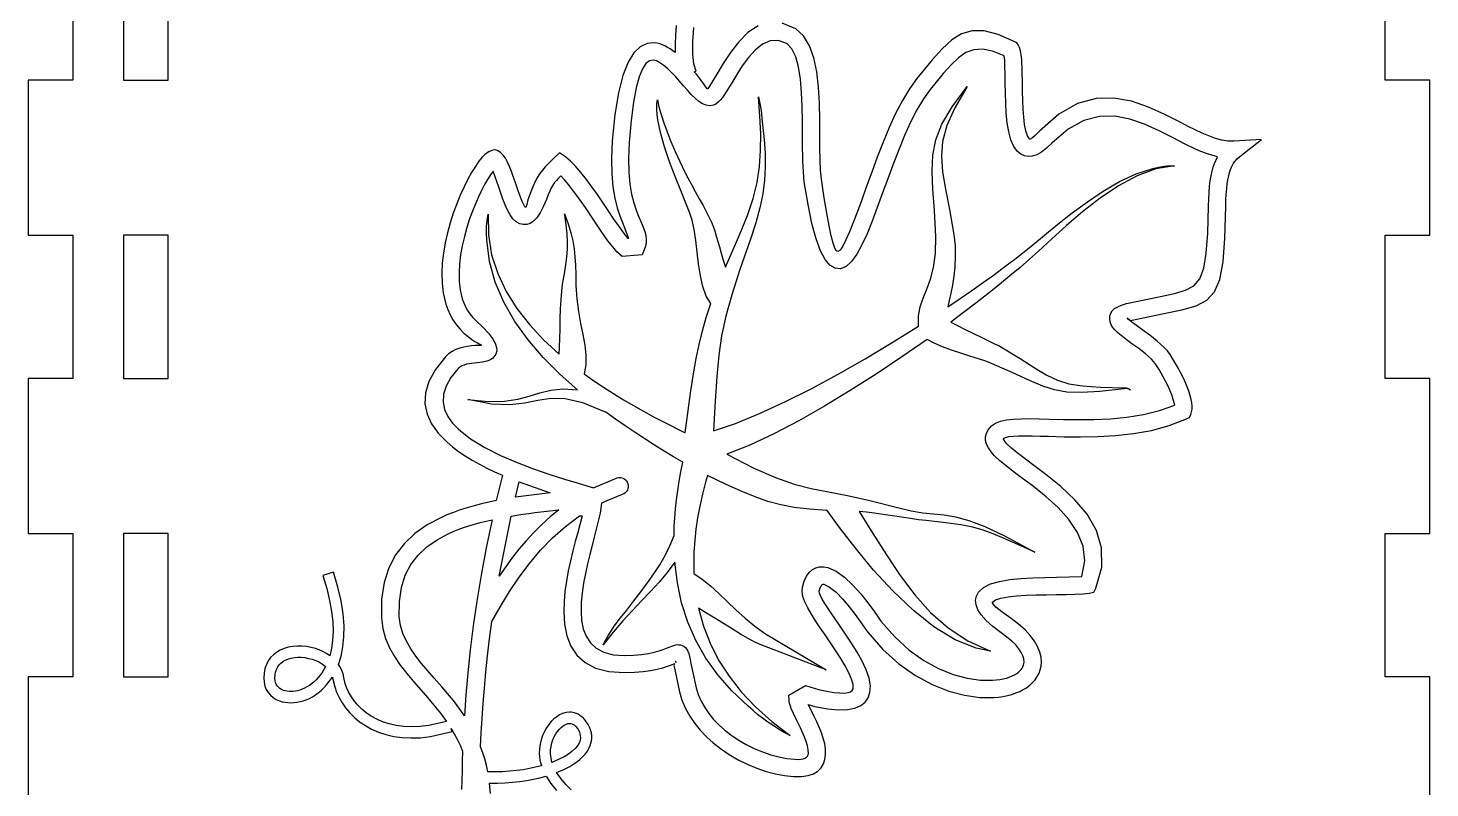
# Model space of a CAD drawing. Extents: x -338 to 50, y -399 to 300.
# Drawn here: x -141.8 to -47.8, y 31.3 to 82.3 of the extents above; entities that cross this region are included whole.
import ezdxf

# ---------------------------------------------------------------- set-up
doc = ezdxf.new("R2010")
doc.units = 0
doc.layers.add('LAYER_1', color=7, linetype='CONTINUOUS')

msp = doc.modelspace()

# ---------------------------------------------------------------- linework, layer by layer
at = {"layer": 'LAYER_1', "color": 250}
for points in [[(-141.7983, 138.7602), (-141.7983, 128.3602), (-138.7983, 128.3602), (-138.7983, 118.7602), (-141.7983, 118.7602), (-141.7983, 108.3603), (-138.7983, 108.3603), (-138.7983, 98.7603), (-141.7983, 98.7603), (-141.7983, 88.3603), (-138.7983, 88.3603), (-138.7983, 78.7603), (-141.7983, 78.7603), (-141.7983, 68.3603), (-138.7983, 68.3603), (-138.7983, 58.7603), (-141.7983, 58.7603), (-141.7983, 48.3603), (-138.7983, 48.3603), (-138.7983, 38.7603), (-141.7983, 38.7603), (-141.7983, 28.3603)], [(-47.7984, 28.3603), (-47.7984, 38.7603), (-50.7984, 38.7603), (-50.7984, 48.3603), (-47.7984, 48.3603), (-47.7984, 58.7603), (-50.7984, 58.7603), (-50.7984, 68.3603), (-47.7984, 68.3603), (-47.7984, 78.7603), (-50.7984, 78.7603), (-50.7984, 88.3603), (-47.7984, 88.3603), (-47.7984, 98.7603), (-50.7984, 98.7603), (-50.7984, 108.3603), (-47.7984, 108.3603), (-47.7984, 118.7602), (-50.7984, 118.7602), (-50.7984, 128.3602), (-47.7984, 128.3602), (-47.7984, 138.7602)], [(-98.3353, 82.4122), (-98.3818, 81.7642), (-98.4062, 81.16), (-98.4061, 80.6025), (-98.574, 80.7323), (-98.7442, 80.8513), (-98.9165, 80.9579), (-99.0908, 81.0508), (-99.2669, 81.1285), (-99.445, 81.1896), (-99.6247, 81.2327), (-99.806, 81.2563), (-100.2877, 81.2154), (-100.7461, 81.003), (-101.1747, 80.5927), (-101.5666, 79.9586), (-101.9152, 79.0746), (-102.2139, 77.9144), (-102.4559, 76.4521), (-102.6346, 74.6615), (-102.6863, 73.4895), (-102.6654, 72.4734), (-102.5855, 71.5982), (-102.4601, 70.8489), (-102.3029, 70.2105), (-102.1274, 69.6682), (-101.9473, 69.2069), (-101.7761, 68.8117), (-101.5287, 68.1383), (-101.557, 68.136), (-101.8277, 68.4711), (-102.1503, 68.9164), (-102.5137, 69.4442), (-102.9066, 70.0267), (-103.2617, 70.5535), (-103.6255, 71.0855), (-103.994, 71.6088), (-104.3631, 72.1096), (-104.7287, 72.5739), (-105.0869, 72.988), (-105.4335, 73.3379), (-105.7645, 73.6098), (-106.1532, 73.8856), (-106.5996, 73.4588), (-106.8794, 73.1896), (-107.1145, 72.9536), (-107.3144, 72.7317), (-107.4889, 72.5051), (-107.6478, 72.2546), (-107.8007, 71.9613), (-107.9574, 71.6063), (-108.1275, 71.1704), (-108.2776, 70.7315), (-108.3608, 70.4339), (-108.4018, 70.2667), (-108.4252, 70.2191), (-108.49, 70.2769), (-108.5654, 70.3998), (-108.6498, 70.5777), (-108.7414, 70.8008), (-108.939, 71.3425), (-109.1445, 71.9453), (-109.265, 72.2999), (-109.3868, 72.6423), (-109.5128, 72.965), (-109.6457, 73.2607), (-109.7885, 73.5218), (-109.9442, 73.7411), (-110.1155, 73.9111), (-110.3053, 74.0243), (-110.4589, 74.0874), (-110.62, 74.0607), (-110.7088, 74.0403), (-110.7985, 74.0084), (-110.8889, 73.9653), (-110.9799, 73.9112), (-111.1625, 73.7711), (-111.3448, 73.5903), (-111.5659, 73.32), (-111.8038, 72.9792), (-112.0531, 72.5749), (-112.3084, 72.1138), (-112.5645, 71.6029), (-112.8159, 71.049), (-113.0573, 70.4589), (-113.2833, 69.8395), (-113.4902, 69.1934), (-113.6725, 68.5283), (-113.8252, 67.8508), (-113.9428, 67.1675), (-114.0203, 66.4848), (-114.0524, 65.8094), (-114.0339, 65.1478), (-113.9596, 64.5066), (-113.8824, 64.1178), (-113.7803, 63.7408), (-113.6521, 63.3769), (-113.4966, 63.0276), (-113.3126, 62.6945), (-113.099, 62.3788), (-112.8544, 62.0822), (-112.5778, 61.806), (-112.2948, 61.5655), (-112.0478, 61.3822), (-111.8385, 61.2471), (-111.6686, 61.1512), (-111.5396, 61.0855), (-111.4533, 61.041), (-111.4113, 61.0087), (-111.4153, 60.9798), (-111.5409, 60.9701), (-111.822, 60.968), (-112.0682, 60.94), (-112.325, 60.9044), (-112.5876, 60.8555), (-112.8511, 60.7875), (-113.1107, 60.6945), (-113.3615, 60.5708), (-113.5988, 60.4105), (-113.8175, 60.2079), (-114.4859, 59.3691), (-114.9244, 58.5668), (-115.1509, 57.8007), (-115.1832, 57.0706), (-115.0391, 56.376), (-114.7365, 55.7167), (-114.2932, 55.0924), (-113.727, 54.5027), (-113.348, 54.1774), (-112.9353, 53.8658), (-112.4931, 53.5677), (-112.0257, 53.2829), (-111.5373, 53.0114), (-111.0322, 52.7529), (-110.5146, 52.5074), (-109.9887, 52.2747), (-110.3992, 50.5715), (-110.9028, 50.4669), (-111.3976, 50.353), (-111.8827, 50.2289), (-112.3572, 50.0937), (-112.8201, 49.9468), (-113.2703, 49.7873), (-113.707, 49.6143), (-114.1292, 49.4272), (-115.0398, 48.9404), (-115.8549, 48.3701), (-116.5628, 47.7076), (-117.1524, 46.9442), (-117.6122, 46.0711), (-117.9308, 45.0797), (-118.0969, 43.9613), (-118.0991, 42.707), (-118.0042, 41.9942), (-117.8201, 41.331), (-117.5577, 40.7083), (-117.228, 40.117), (-116.8417, 39.5478), (-116.4099, 38.9915), (-115.9433, 38.439), (-115.4529, 37.881), (-115.017, 37.3855), (-114.5791, 36.8714), (-114.1479, 36.3324), (-113.7323, 35.762), (-114.9168, 35.4998), (-115.5186, 35.4307), (-116.0866, 35.4105), (-116.6208, 35.4358), (-117.1213, 35.5033), (-117.5881, 35.6094), (-118.0215, 35.7507), (-118.4215, 35.924), (-118.7881, 36.1256), (-119.1163, 36.3482), (-119.4127, 36.5916), (-119.6772, 36.8524), (-119.9099, 37.1273), (-120.1109, 37.413), (-120.2802, 37.7061), (-120.4178, 38.0034), (-120.5238, 38.3014), (-120.619, 38.7228), (-120.6703, 38.959), (-120.7486, 39.1832), (-120.852, 39.3947), (-120.9785, 39.5934), (-120.8062, 40.1497), (-120.6831, 40.7656), (-120.6155, 41.4423), (-120.6095, 42.1811), (-120.6711, 42.983), (-120.8065, 43.8494), (-121.0217, 44.7814), (-121.323, 45.7801), (-122.032, 45.5427), (-121.7696, 44.6838), (-121.5744, 43.8808), (-121.4422, 43.1328), (-121.3685, 42.4385), (-121.3488, 41.7969), (-121.3788, 41.2069), (-121.454, 40.6675), (-121.5701, 40.1775), (-121.791, 40.3223), (-122.0258, 40.4498), (-122.2722, 40.5592), (-122.5278, 40.6503), (-122.8254, 40.7304), (-123.1292, 40.7858), (-123.4353, 40.8156), (-123.74, 40.819), (-124.0483, 40.7941), (-124.3472, 40.7397), (-124.6328, 40.655), (-124.901, 40.5391), (-125.1334, 40.4024), (-125.3444, 40.2391), (-125.5309, 40.0486), (-125.6902, 39.8303), (-125.8192, 39.5835), (-125.9149, 39.3078), (-125.9746, 39.0025), (-125.9951, 38.6671), (-125.9754, 38.3927), (-125.918, 38.1414), (-125.8257, 37.9136), (-125.7011, 37.7101), (-125.547, 37.5313), (-125.366, 37.3779), (-125.1608, 37.2505), (-124.9342, 37.1497), (-124.7581, 37.0941), (-124.5733, 37.054), (-124.3808, 37.0297), (-124.1821, 37.0214), (-123.9782, 37.0294), (-123.7703, 37.054), (-123.5598, 37.0954), (-123.3477, 37.1539), (-123.1423, 37.227), (-122.9372, 37.3166), (-122.7335, 37.4232), (-122.5323, 37.5468), (-122.3348, 37.6877), (-122.1421, 37.8463), (-121.9554, 38.0226), (-121.7758, 38.2169), (-121.3889, 38.7461), (-121.3602, 38.6114), (-121.2386, 38.0846), (-121.1117, 37.7271), (-120.9476, 37.371), (-120.7461, 37.0202), (-120.5073, 36.6789), (-120.231, 36.3508), (-119.9174, 36.0402), (-119.5663, 35.7509), (-119.1777, 35.487), (-118.758, 35.2555), (-118.3021, 35.0564), (-117.8098, 34.8934), (-117.2814, 34.7706), (-116.7166, 34.6919), (-116.1157, 34.661), (-115.4786, 34.6819), (-114.8054, 34.7586), (-113.367, 35.091), (-113.431, 35.3019), (-113.219, 34.945), (-113.0185, 34.5733), (-112.8308, 34.1857), (-112.6578, 33.7809), (-112.6807, 33.1134), (-112.6992, 32.4608), (-112.7139, 31.8228), (-112.7255, 31.199)], [(-105.3884, 31.1765), (-105.7322, 31.5322), (-106.0619, 31.9256), (-106.3539, 32.3483), (-105.8643, 32.5582), (-105.4791, 32.7583), (-105.1333, 32.9737), (-104.8296, 33.2028), (-104.5702, 33.4442), (-104.4482, 33.5807), (-104.34, 33.7207), (-104.2459, 33.8638), (-104.1665, 34.0099), (-104.1019, 34.1588), (-104.0525, 34.3104), (-104.0186, 34.4644), (-104.0007, 34.6206), (-104.001, 34.8146), (-104.0267, 35.0089), (-104.0784, 35.203), (-104.1566, 35.3965), (-104.2472, 35.5704), (-104.3445, 35.7263), (-104.448, 35.8644), (-104.5573, 35.9853), (-104.6716, 36.0894), (-104.7905, 36.1771), (-104.9136, 36.249), (-105.0401, 36.3054), (-105.1532, 36.3425), (-105.2673, 36.368), (-105.3819, 36.3824), (-105.4968, 36.386), (-105.7263, 36.3616), (-105.9535, 36.2973), (-106.1564, 36.2057), (-106.3527, 36.0846), (-106.5404, 35.9361), (-106.7172, 35.7625), (-106.8855, 35.5601), (-107.0394, 35.334), (-107.1764, 35.0869), (-107.294, 34.8213), (-107.3898, 34.5397), (-107.4612, 34.2446), (-107.5059, 33.9386), (-107.5214, 33.6243), (-107.5118, 33.4149), (-107.4841, 33.2069), (-107.4394, 33.0006), (-107.3793, 32.7965), (-107.7704, 32.6961), (-108.1806, 32.6085), (-108.6087, 32.5343), (-109.0533, 32.4742), (-109.5132, 32.4291), (-109.9871, 32.3997), (-110.4737, 32.3867), (-110.9718, 32.3908), (-111.0681, 32.8331), (-111.1807, 33.2587), (-111.3083, 33.6683), (-111.45, 34.0627), (-111.407, 35.0041), (-111.3525, 35.9753), (-111.285, 36.977), (-111.203, 38.0104), (-111.1049, 39.0761), (-110.9891, 40.1752), (-110.8541, 41.3085), (-110.6984, 42.477), (-110.1226, 43.4813), (-109.5151, 44.4694), (-108.869, 45.4321), (-108.1776, 46.3604), (-107.4338, 47.2453), (-106.6307, 48.0777), (-105.7615, 48.8486), (-104.8193, 49.5488), (-104.6546, 49.5457), (-104.9449, 48.4312), (-105.1047, 47.836), (-105.2683, 47.2047), (-105.4276, 46.5458), (-105.5745, 45.8677), (-105.7009, 45.1788), (-105.7986, 44.4875), (-105.8596, 43.8023), (-105.8757, 43.1316), (-105.8191, 42.2945), (-105.6634, 41.5171), (-105.3932, 40.8161), (-104.9935, 40.2081), (-104.4491, 39.7098), (-103.7448, 39.3379), (-102.8654, 39.1091), (-101.7957, 39.04), (-101.1373, 39.0647), (-100.5582, 39.1154), (-100.0528, 39.1864), (-99.6159, 39.2722), (-99.2419, 39.367), (-98.9255, 39.4651), (-98.6613, 39.5609), (-98.4439, 39.6487), (-98.4673, 39.6123), (-98.484, 39.567), (-98.4907, 39.5112), (-98.4842, 39.4434), (-98.1224, 37.7514), (-97.9503, 37.1877), (-97.7191, 36.647), (-97.4338, 36.1303), (-97.0995, 35.6388), (-96.721, 35.1738), (-96.3033, 34.7365), (-95.8515, 34.3279), (-95.3704, 33.9494), (-94.794, 33.5571), (-94.1921, 33.2063), (-93.5725, 32.8989), (-92.9426, 32.6367), (-92.3103, 32.4216), (-91.683, 32.2556), (-91.0685, 32.1405), (-90.4745, 32.0782), (-89.9417, 32.0766), (-89.4956, 32.1383), (-89.1305, 32.2584), (-88.8407, 32.4317), (-88.6205, 32.6531), (-88.4642, 32.9175), (-88.3662, 33.2197), (-88.3206, 33.5547), (-88.3274, 33.9027), (-88.3831, 34.2659), (-88.4789, 34.6386), (-88.606, 35.0148), (-88.7555, 35.3887), (-88.9187, 35.7545), (-89.0868, 36.1064), (-89.251, 36.4385), (-89.4799, 36.9039), (-89.0505, 36.7781), (-88.1942, 36.6226), (-87.4651, 36.5557), (-86.8558, 36.5716), (-86.3589, 36.665), (-85.9671, 36.8301), (-85.6731, 37.0614), (-85.4695, 37.3533), (-85.349, 37.7003), (-85.3195, 38.1645), (-85.4093, 38.6767), (-85.5996, 39.2275), (-85.8714, 39.8073), (-86.206, 40.4065), (-86.5845, 41.0158), (-86.988, 41.6255), (-87.3976, 42.2262), (-87.9295, 43.0067), (-88.373, 43.6855), (-88.5427, 43.9677), (-88.6677, 44.2017), (-88.7403, 44.3798), (-88.7531, 44.4944), (-88.6817, 44.73), (-88.6057, 44.8805), (-88.5664, 44.9268), (-88.5264, 44.9556), (-88.4859, 44.9679), (-88.4452, 44.9651), (-88.0511, 44.7783), (-87.6197, 44.4317), (-87.1749, 43.9763), (-86.7405, 43.4634), (-86.3404, 42.9439), (-85.9985, 42.4691), (-85.7387, 42.0901), (-85.585, 41.8581), (-85.5215, 41.7655), (-84.4846, 40.5951), (-83.4, 39.625), (-82.2885, 38.8437), (-81.1708, 38.24), (-80.0676, 37.8025), (-78.9995, 37.52), (-77.9874, 37.3811), (-77.0518, 37.3746), (-76.726, 37.4037), (-76.413, 37.4491), (-76.1138, 37.5102), (-75.8294, 37.5863), (-75.5607, 37.6771), (-75.3088, 37.7819), (-75.0746, 37.9002), (-74.8591, 38.0314), (-74.6366, 38.1961), (-74.4394, 38.3757), (-74.2687, 38.5695), (-74.1256, 38.777), (-74.0112, 38.9976), (-73.9267, 39.2305), (-73.8731, 39.4752), (-73.8517, 39.7311), (-73.8746, 40.071), (-73.9578, 40.4223), (-74.1042, 40.7828), (-74.3166, 41.1509), (-74.5976, 41.5245), (-74.9501, 41.9017), (-75.3767, 42.2807), (-75.8804, 42.6595), (-76.5013, 43.1096), (-76.898, 43.4367), (-77.0203, 43.5582), (-77.096, 43.6539), (-77.1284, 43.7256), (-77.1206, 43.7748), (-76.9183, 43.925), (-76.5654, 44.0401), (-76.0896, 44.1251), (-75.5183, 44.1849), (-74.879, 44.2245), (-74.1993, 44.2488), (-73.5067, 44.2627), (-72.8287, 44.2712), (-72.1743, 44.2798), (-71.5787, 44.2952), (-71.0607, 44.3246), (-70.6391, 44.3752), (-70.3322, 44.4284), (-70.2083, 44.713), (-69.8031, 46.1157), (-69.8132, 47.4025), (-70.166, 48.58), (-70.7889, 49.6549), (-71.6092, 50.6341), (-72.5542, 51.5241), (-73.5513, 52.3319), (-74.5279, 53.064), (-75.0213, 53.4305), (-75.4686, 53.7735), (-75.854, 54.0914), (-76.1614, 54.383), (-76.2777, 54.5116), (-76.3579, 54.6149), (-76.3974, 54.6904), (-76.3913, 54.7353), (-76.2561, 54.8099), (-76.0382, 54.8625), (-75.7442, 54.8961), (-75.3807, 54.9137), (-74.9546, 54.9182), (-74.4724, 54.9127), (-73.9409, 54.9), (-73.3667, 54.8833), (-72.336, 54.8554), (-71.2336, 54.8422), (-70.0777, 54.861), (-68.8865, 54.9294), (-67.678, 55.0646), (-66.4707, 55.2842), (-65.2826, 55.6054), (-64.132, 56.0456), (-63.9293, 56.1367), (-63.8395, 56.3421), (-63.7829, 56.5146), (-63.7536, 56.7046), (-63.7494, 56.9097), (-63.7682, 57.1277), (-63.8078, 57.3564), (-63.8661, 57.5935), (-63.9407, 57.8367), (-64.0297, 58.0839), (-64.1716, 58.4297), (-64.33, 58.7769), (-64.4977, 59.1163), (-64.6676, 59.4385), (-64.985, 59.9944), (-65.2246, 60.3702), (-65.4046, 60.6044), (-65.6102, 60.8307), (-65.8365, 61.0492), (-66.0786, 61.2604), (-66.5909, 61.6614), (-67.1081, 62.036), (-67.4827, 62.3048), (-67.7975, 62.5384), (-68.0183, 62.7196), (-68.1107, 62.8313), (-68.0551, 62.7837), (-67.8774, 62.6541), (-65.6468, 63.1251), (-64.4287, 63.3713), (-63.4785, 63.6406), (-62.762, 64.0142), (-62.2449, 64.5731), (-61.8932, 65.3985), (-61.6725, 66.5715), (-61.5486, 68.1731), (-61.4875, 70.2845), (-61.4751, 70.7202), (-61.454, 71.1158), (-61.4245, 71.4736), (-61.3871, 71.7958), (-61.342, 72.0848), (-61.2898, 72.3427), (-61.2306, 72.572), (-61.1649, 72.7748), (-61.103, 72.9303), (-61.0363, 73.0685), (-60.9654, 73.1911), (-60.8903, 73.3), (-60.7292, 73.484), (-60.5554, 73.6352), (-59.0995, 74.7713), (-60.9446, 74.6675), (-61.343, 74.6767), (-61.7568, 74.7429), (-62.1846, 74.8585), (-62.6255, 75.0159), (-63.0781, 75.2074), (-63.5414, 75.4255), (-64.0141, 75.6625), (-64.495, 75.9108), (-65.5718, 76.4587), (-66.6792, 76.958), (-67.8176, 77.3444), (-68.9874, 77.5536), (-70.189, 77.5212), (-71.4227, 77.183), (-72.689, 76.4748), (-73.9881, 75.3321), (-74.2594, 75.0598), (-74.4555, 74.8903), (-74.5278, 74.8406), (-74.5841, 74.8125), (-74.6255, 74.8045), (-74.6529, 74.8153), (-74.7919, 75.029), (-74.8987, 75.3576), (-74.9779, 75.7803), (-75.0339, 76.2762), (-75.0713, 76.8245), (-75.0946, 77.4043), (-75.1084, 77.9949), (-75.1172, 78.5752), (-75.1327, 79.4104), (-75.1711, 80.1425), (-75.2062, 80.4572), (-75.2558, 80.7309), (-75.323, 80.9586), (-75.4106, 81.1351), (-75.4922, 81.2584), (-75.6289, 81.3292), (-76.7397, 81.822), (-77.6804, 82.062), (-78.4893, 82.0678), (-79.2049, 81.8583), (-79.8656, 81.4522), (-80.5097, 80.8682), (-81.1758, 80.1251), (-81.9022, 79.2416), (-82.2061, 78.8692), (-82.7032, 78.1856), (-83.1762, 77.3963), (-83.6266, 76.5219), (-84.0558, 75.583), (-84.4654, 74.6001), (-84.8568, 73.5937), (-85.2314, 72.5844), (-85.5908, 71.5928), (-85.8975, 70.7449), (-86.1898, 69.9483), (-86.465, 69.2211), (-86.7205, 68.5817), (-86.9538, 68.0483), (-87.1623, 67.6391), (-87.3434, 67.3723), (-87.4946, 67.2663), (-87.5925, 67.3173), (-87.6997, 67.5048), (-87.8172, 67.8399), (-87.9462, 68.3337), (-88.0878, 68.9973), (-88.2432, 69.8417), (-88.4134, 70.8782), (-88.5995, 72.1178), (-88.6596, 72.7143), (-88.6913, 73.4159), (-88.7039, 74.1984), (-88.7072, 75.0378), (-88.7123, 76.1204), (-88.7363, 77.2165), (-88.7977, 78.2925), (-88.9153, 79.3147), (-89.1078, 80.2496), (-89.3938, 81.0634), (-89.7921, 81.7226), (-90.3213, 82.1936), (-91.2422, 82.5866)], [(-92.8416, 82.3998), (-93.5284, 81.9443), (-94.1452, 81.3304), (-94.6963, 80.6202), (-95.1856, 79.8759), (-95.6172, 79.1597), (-96.2227, 78.1743), (-96.2578, 78.1879), (-96.3089, 78.2438), (-96.3767, 78.3364), (-96.4616, 78.4601), (-96.6855, 78.7779), (-96.9854, 79.1519), (-97.1255, 79.3114), (-97.0109, 79.3675), (-97.1566, 79.8467), (-97.2221, 80.5028), (-97.2174, 81.3194), (-97.1528, 82.28)], [(-110.7897, 30.9457), (-110.8531, 31.6398), (-110.3292, 31.6405), (-109.8171, 31.6593), (-109.3181, 31.6955), (-108.8336, 31.7481), (-108.3649, 31.8165), (-107.9135, 31.8998), (-107.4806, 31.9973), (-107.0676, 32.1081), (-106.7385, 31.6015), (-106.3649, 31.1342)]]:
    msp.add_lwpolyline(points, dxfattribs=at)
at = {"layer": 'LAYER_1', "color": 20}
for points in [[(-135.3983, 78.7603), (-132.3983, 78.7603), (-132.3983, 88.3603), (-135.3983, 88.3603), (-135.3983, 78.7603), (-135.3983, 78.7603)], [(-135.3983, 58.7603), (-132.3983, 58.7603), (-132.3983, 68.3603), (-135.3983, 68.3603), (-135.3983, 58.7603), (-135.3983, 58.7603)], [(-135.3983, 38.7603), (-132.3983, 38.7603), (-132.3983, 48.3603), (-135.3983, 48.3603), (-135.3983, 38.7603), (-135.3983, 38.7603)]]:
    msp.add_lwpolyline(points, close=True, dxfattribs=at)
at = {"layer": 'LAYER_1', "color": 250}
for points in [[(-103.8858, 51.4236), (-102.2964, 52.0932), (-102.1811, 52.1161), (-102.0671, 52.1157), (-101.9572, 52.0933), (-101.8544, 52.0507), (-101.7615, 51.9894), (-101.6815, 51.9108), (-101.6173, 51.8166), (-101.5719, 51.7082), (-101.5489, 51.5929), (-101.5494, 51.4788), (-101.5717, 51.3689), (-101.6144, 51.2661), (-101.6758, 51.1732), (-101.7544, 51.0932), (-101.8487, 51.0291), (-101.9571, 50.9836), (-102.9966, 50.567), (-103.3373, 50.4064), (-103.4298, 49.7255), (-103.828, 48.1268), (-103.9809, 47.5573), (-104.1375, 46.9544), (-104.2901, 46.3271), (-104.4309, 45.6847), (-104.552, 45.0362), (-104.6458, 44.3909), (-104.7045, 43.7578), (-104.7202, 43.1461), (-104.6797, 42.5426), (-104.5685, 41.9821), (-104.3757, 41.4767), (-104.0906, 41.0383), (-103.7023, 40.6789), (-103.2, 40.4107), (-102.5728, 40.2456), (-101.81, 40.1956), (-101.1974, 40.219), (-100.6648, 40.267), (-100.206, 40.3341), (-99.815, 40.4142), (-99.4858, 40.5017), (-99.2122, 40.5908), (-98.9881, 40.6757), (-98.8075, 40.7506), (-98.569, 40.8472), (-98.3619, 40.9069), (-98.2629, 40.9185), (-98.1631, 40.9156), (-98.0596, 40.8966), (-97.9495, 40.8596), (-97.8126, 40.7904), (-97.7034, 40.7048), (-97.6168, 40.5994), (-97.5478, 40.4709), (-97.4915, 40.3159), (-97.4426, 40.1311), (-97.3963, 39.913), (-97.3474, 39.6583), (-96.9967, 38.027), (-96.8553, 37.5678), (-96.6634, 37.1252), (-96.4251, 36.7005), (-96.1448, 36.2947), (-95.8265, 35.9088), (-95.4745, 35.5441), (-95.0931, 35.2017), (-94.6865, 34.8825), (-94.1783, 34.5361), (-93.6489, 34.2265), (-93.1052, 33.9552), (-92.5538, 33.7239), (-92.0012, 33.5343), (-91.4543, 33.3881), (-90.9196, 33.287), (-90.4038, 33.2325), (-90.1706, 33.227), (-89.9759, 33.2401), (-89.8172, 33.2703), (-89.692, 33.316), (-89.5977, 33.3759), (-89.5318, 33.4485), (-89.4917, 33.5321), (-89.475, 33.6254), (-89.4846, 33.8642), (-89.5352, 34.1312), (-89.6196, 34.4192), (-89.7303, 34.721), (-90.0006, 35.3374), (-90.2866, 35.923), (-90.4706, 36.2974), (-90.6224, 36.6329), (-90.6818, 36.7853), (-90.7278, 36.927), (-90.7586, 37.0578), (-90.7726, 37.1772), (-90.7874, 37.5201), (-89.6765, 38.1835), (-89.3685, 38.0842), (-88.8009, 37.9065), (-88.2371, 37.7934), (-87.7616, 37.7189), (-87.3695, 37.6807), (-87.0554, 37.6763), (-86.8143, 37.7034), (-86.6411, 37.7596), (-86.5305, 37.8426), (-86.4775, 37.9498), (-86.4768, 38.2416), (-86.5745, 38.6042), (-86.755, 39.0251), (-87.0025, 39.4919), (-87.3015, 39.9922), (-87.6362, 40.5135), (-87.9911, 41.0435), (-88.3504, 41.5696), (-88.6806, 42.0532), (-88.9919, 42.5207), (-89.2739, 42.9682), (-89.516, 43.392), (-89.708, 43.788), (-89.8392, 44.1527), (-89.8993, 44.482), (-89.8778, 44.7722), (-89.7528, 45.1793), (-89.5978, 45.5084), (-89.4151, 45.7639), (-89.2071, 45.9502), (-88.9761, 46.0715), (-88.7242, 46.1323), (-88.4538, 46.1368), (-88.1673, 46.0895), (-87.6191, 45.853), (-87.0538, 45.4415), (-86.4949, 44.912), (-85.9659, 44.3216), (-85.4902, 43.7274), (-85.0913, 43.1865), (-84.7927, 42.7559), (-84.6178, 42.4928), (-84.6141, 42.4844), (-83.6843, 41.4316), (-82.7168, 40.5586), (-81.7297, 39.8552), (-80.7406, 39.3112), (-79.7676, 38.9166), (-78.8284, 38.6612), (-77.9409, 38.5349), (-77.1231, 38.5276), (-76.8748, 38.5492), (-76.6382, 38.582), (-76.4139, 38.6256), (-76.2026, 38.6797), (-76.005, 38.7438), (-75.8219, 38.8176), (-75.6538, 38.9007), (-75.5016, 38.9926), (-75.3927, 39.0721), (-75.2962, 39.1567), (-75.2127, 39.246), (-75.1428, 39.3398), (-75.087, 39.4378), (-75.0458, 39.5395), (-75.0199, 39.6448), (-75.0097, 39.7533), (-75.028, 39.9564), (-75.0916, 40.173), (-75.2026, 40.4022), (-75.3631, 40.6434), (-75.5752, 40.8956), (-75.841, 41.1581), (-76.1625, 41.4301), (-76.5418, 41.7107), (-77.1089, 42.1355), (-77.5553, 42.5342), (-77.8876, 42.9078), (-78.1125, 43.2574), (-78.2365, 43.5839), (-78.2663, 43.8885), (-78.2084, 44.1723), (-78.0696, 44.4362), (-77.7396, 44.7488), (-77.2608, 44.9863), (-76.6614, 45.1593), (-75.9695, 45.2786), (-75.2134, 45.3547), (-74.4212, 45.3983), (-73.621, 45.4201), (-72.8412, 45.4307), (-71.1506, 45.4778), (-70.9483, 46.5327), (-71.0607, 47.521), (-71.432, 48.4441), (-72.0062, 49.3035), (-72.7276, 50.1007), (-73.5402, 50.8369), (-74.3883, 51.5139), (-75.2158, 52.1329), (-75.7418, 52.5239), (-76.2232, 52.8944), (-76.6471, 53.2474), (-77.0009, 53.5859), (-77.2296, 53.8497), (-77.4081, 54.1079), (-77.5322, 54.3612), (-77.5976, 54.6102), (-77.6002, 54.8554), (-77.5357, 55.0975), (-77.3998, 55.3372), (-77.1885, 55.575), (-76.9284, 55.7586), (-76.5963, 55.8925), (-76.1964, 55.9836), (-75.7332, 56.0388), (-75.2107, 56.0651), (-74.6333, 56.0694), (-74.0052, 56.0586), (-73.3306, 56.0396), (-72.3804, 56.0135), (-71.3669, 55.9996), (-70.3069, 56.0121), (-69.2171, 56.0656), (-68.1144, 56.1746), (-67.0156, 56.3533), (-65.9375, 56.6164), (-64.8969, 56.9781), (-65.1114, 57.6711), (-65.2378, 57.9792), (-65.3789, 58.2885), (-65.5283, 58.5909), (-65.6795, 58.8779), (-65.9621, 59.373), (-66.1753, 59.7075), (-66.314, 59.8851), (-66.4806, 60.063), (-66.67, 60.2406), (-66.8771, 60.4169), (-67.3243, 60.7624), (-67.7819, 61.093), (-68.2901, 61.4627), (-68.7266, 61.8211), (-68.9063, 62.0003), (-69.0542, 62.1815), (-69.1654, 62.3666), (-69.2354, 62.557), (-69.2674, 62.7634), (-69.2571, 62.9555), (-69.2017, 63.1328), (-69.0983, 63.2947), (-68.9441, 63.4408), (-68.7364, 63.5704), (-68.4723, 63.683), (-68.149, 63.7781), (-65.8658, 64.2638), (-64.9254, 64.4549), (-64.1916, 64.6699), (-63.6381, 64.9775), (-63.2382, 65.4463), (-62.9656, 66.1449), (-62.7936, 67.1421), (-62.6958, 68.5065), (-62.6457, 70.3066), (-62.6313, 70.7927), (-62.6061, 71.2375), (-62.5705, 71.6433), (-62.5249, 72.0124), (-62.4699, 72.3474), (-62.4059, 72.6506), (-62.3333, 72.9243), (-62.2526, 73.171), (-62.0543, 73.6234), (-62.4184, 73.7194), (-62.784, 73.8393), (-63.1514, 73.9798), (-63.5209, 74.1379), (-64.2677, 74.4946), (-65.0276, 74.8843), (-65.9653, 75.3619), (-66.928, 75.7989), (-67.9143, 76.1412), (-68.9227, 76.3345), (-69.952, 76.3246), (-71.0007, 76.0573), (-72.0675, 75.4784), (-73.1509, 74.5336), (-73.5114, 74.1884), (-73.8493, 73.9312), (-74.1654, 73.7574), (-74.4606, 73.6625), (-74.7359, 73.6417), (-74.9922, 73.6904), (-75.2304, 73.8041), (-75.4514, 73.9781), (-75.7062, 74.3139), (-75.9004, 74.7587), (-76.0425, 75.2918), (-76.1412, 75.8927), (-76.2049, 76.5407), (-76.2423, 77.2152), (-76.2621, 77.8955), (-76.2727, 78.5609), (-76.2817, 79.1595), (-76.2941, 79.6869), (-76.3138, 80.1096), (-76.3448, 80.3945), (-77.1232, 80.7072), (-77.7929, 80.8379), (-78.3802, 80.7993), (-78.9115, 80.6041), (-79.4129, 80.2651), (-79.9108, 79.795), (-80.4314, 79.2067), (-81.0011, 78.5127), (-81.3068, 78.1362), (-81.7628, 77.5055), (-82.2016, 76.7653), (-82.6237, 75.9366), (-83.0296, 75.0403), (-83.42, 74.0972), (-83.7953, 73.1283), (-84.1562, 72.1546), (-84.5033, 71.1968), (-84.858, 70.2193), (-85.2035, 69.2998), (-85.5442, 68.4583), (-85.8844, 67.7147), (-86.2287, 67.089), (-86.5815, 66.6011), (-86.9472, 66.271), (-87.3303, 66.1186), (-87.6877, 66.1474), (-88.029, 66.3485), (-88.3545, 66.736), (-88.6642, 67.3236), (-88.9582, 68.1253), (-89.2366, 69.1549), (-89.4996, 70.4263), (-89.7472, 71.9534), (-89.7853, 72.2661), (-89.8142, 72.6044), (-89.8351, 72.966), (-89.8494, 73.3482), (-89.8584, 73.7488), (-89.8634, 74.1652), (-89.8658, 74.595), (-89.8669, 75.0357), (-89.8708, 76.0045), (-89.8869, 76.9827), (-89.9274, 77.9372), (-90.0044, 78.8353), (-90.1302, 79.644), (-90.3168, 80.3304), (-90.5765, 80.8617), (-90.9213, 81.2049), (-91.4958, 81.4238), (-92.0421, 81.3952), (-92.5582, 81.1645), (-93.0422, 80.7772), (-93.4922, 80.2787), (-93.9061, 79.7143), (-94.2822, 79.1296), (-94.6183, 78.5699), (-94.9364, 78.0424), (-95.2354, 77.601), (-95.3827, 77.4208), (-95.5313, 77.272), (-95.6831, 77.158), (-95.8401, 77.0821), (-96.0874, 77.0378), (-96.3322, 77.0717), (-96.5764, 77.1743), (-96.8219, 77.3364), (-97.0706, 77.5483), (-97.3242, 77.8007), (-97.5847, 78.084), (-97.8539, 78.3889), (-98.3741, 78.9727), (-98.9095, 79.5165), (-99.1723, 79.7438), (-99.4263, 79.9253), (-99.6673, 80.0493), (-99.8911, 80.1038), (-100.1362, 80.0584), (-100.3736, 79.8715), (-100.6006, 79.5217), (-100.8143, 78.9874), (-101.0121, 78.2471), (-101.1911, 77.2795), (-101.3487, 76.0631), (-101.4819, 74.5763), (-101.5297, 73.5079), (-101.512, 72.5838), (-101.4412, 71.7899), (-101.3294, 71.1122), (-101.1889, 70.5365), (-101.032, 70.0488), (-100.8708, 69.635), (-100.7175, 69.281), (-100.6043, 69.0221), (-100.5061, 68.7809), (-100.4273, 68.5517), (-100.3723, 68.3286), (-100.3458, 68.106), (-100.3523, 67.8779), (-100.3961, 67.6387), (-100.4819, 67.3825), (-100.6143, 67.0562), (-101.9653, 66.9393), (-102.1487, 67.096), (-102.3173, 67.257), (-102.5015, 67.4637), (-102.7002, 67.711), (-102.9121, 67.9937), (-103.3702, 68.6454), (-103.8657, 69.378), (-104.4301, 70.2125), (-105.0034, 71.031), (-105.2858, 71.4136), (-105.5611, 71.7673), (-105.8264, 72.0839), (-106.0784, 72.355), (-106.236, 72.1949), (-106.3735, 72.0424), (-106.4958, 71.8881), (-106.6075, 71.7228), (-106.7133, 71.5373), (-106.8182, 71.3221), (-106.9268, 71.0682), (-107.0438, 70.7662), (-107.2534, 70.2617), (-107.4677, 69.8543), (-107.6863, 69.5383), (-107.9087, 69.3083), (-108.1346, 69.1585), (-108.3636, 69.0836), (-108.5953, 69.0777), (-108.8292, 69.1355), (-109.0686, 69.269), (-109.2836, 69.4735), (-109.4775, 69.7379), (-109.6534, 70.0514), (-109.8144, 70.4028), (-109.9639, 70.7811), (-110.105, 71.1754), (-110.2408, 71.5747), (-110.6161, 72.6603), (-110.7977, 72.4091), (-110.9904, 72.1064), (-111.1909, 71.7568), (-111.3957, 71.3645), (-111.6012, 70.9342), (-111.8041, 70.4704), (-112.0008, 69.9774), (-112.1879, 69.4597), (-112.3761, 68.8733), (-112.5425, 68.2718), (-112.6822, 67.6615), (-112.7906, 67.0484), (-112.8629, 66.4389), (-112.8945, 65.839), (-112.8806, 65.2551), (-112.8165, 64.6932), (-112.758, 64.3958), (-112.6817, 64.1086), (-112.5868, 63.8327), (-112.4724, 63.5694), (-112.3378, 63.3198), (-112.182, 63.0851), (-112.0043, 62.8665), (-111.8038, 62.6653), (-111.3142, 62.2001), (-110.9337, 61.791), (-110.6554, 61.4323), (-110.4724, 61.1187), (-110.3778, 60.8447), (-110.3648, 60.6049), (-110.4265, 60.3937), (-110.5561, 60.2058), (-110.6614, 60.1075), (-110.7784, 60.0294), (-110.9066, 59.9686), (-111.0453, 59.922), (-111.3521, 59.8596), (-111.694, 59.8179), (-112.0442, 59.7755), (-112.3985, 59.709), (-112.5649, 59.6606), (-112.7176, 59.5988), (-112.8517, 59.5214), (-112.9623, 59.4258), (-113.445, 58.8221), (-113.7637, 58.2463), (-113.9312, 57.6981), (-113.9603, 57.1771), (-113.8634, 56.6829), (-113.6535, 56.2152), (-113.3431, 55.7736), (-112.9449, 55.3578), (-112.1299, 54.7151), (-111.1721, 54.1282), (-110.1169, 53.5967), (-109.0097, 53.1202), (-107.8961, 52.6981), (-106.8215, 52.3301), (-105.8312, 52.0157), (-104.9709, 51.7545), (-104.3219, 51.5592), (-103.8858, 51.4236)], [(-97.7443, 55.1163), (-97.5358, 56.617), (-97.3499, 57.9219), (-97.1742, 59.0693), (-96.9961, 60.0973), (-96.8031, 61.0443), (-96.5827, 61.9485), (-96.3224, 62.8482), (-96.0097, 63.7817), (-96.321, 64.2842), (-96.5499, 64.9197), (-96.7154, 65.6494), (-96.837, 66.4349), (-96.9339, 67.2375), (-97.0253, 68.0188), (-97.1304, 68.7402), (-97.2687, 69.3631), (-97.4334, 69.8383), (-97.7007, 70.5195), (-98.0368, 71.3559), (-98.408, 72.2969), (-98.7804, 73.2917), (-99.1204, 74.2897), (-99.394, 75.2401), (-99.5676, 76.0922), (-99.6053, 76.4355), (-99.6291, 76.8264), (-99.6301, 77.1851), (-99.5999, 77.4317), (-99.4939, 76.9807), (-99.3463, 76.4667), (-99.1605, 75.8999), (-98.9398, 75.2908), (-98.6877, 74.6496), (-98.4077, 73.9869), (-98.103, 73.3128), (-97.7772, 72.6379), (-97.5625, 72.2203), (-97.3185, 71.7639), (-97.0582, 71.2871), (-96.7948, 70.8084), (-96.5414, 70.3462), (-96.3112, 69.9189), (-96.1173, 69.5449), (-95.9728, 69.2426), (-95.8795, 69.0086), (-95.7803, 68.7191), (-95.6748, 68.3817), (-95.5625, 68.0035), (-95.4432, 67.5919), (-95.3164, 67.1542), (-95.1817, 66.6977), (-95.0387, 66.2298), (-94.0636, 68.4438), (-93.553, 69.6781), (-93.1742, 70.8204), (-92.9122, 71.9046), (-92.7518, 72.9651), (-92.6777, 74.0358), (-92.675, 75.151), (-92.7283, 76.3448), (-92.8227, 77.6513), (-92.7257, 77.1892), (-92.6472, 76.7187), (-92.5863, 76.2414), (-92.5422, 75.7593), (-92.4355, 74.7849), (-92.3754, 73.8576), (-92.3685, 72.9563), (-92.4214, 72.0601), (-92.5408, 71.1479), (-92.7333, 70.1987), (-93.0055, 69.1913), (-93.3641, 68.1049), (-94.0773, 66.0558), (-94.6165, 64.3722), (-95.0112, 62.9343), (-95.2907, 61.6225), (-95.4845, 60.3169), (-95.6219, 58.8979), (-95.7324, 57.2457), (-95.8454, 55.2405), (-94.3531, 55.753), (-92.7459, 56.4088), (-91.0489, 57.1886), (-89.2868, 58.0732), (-87.4846, 59.0433), (-85.6672, 60.0796), (-83.8595, 61.1629), (-82.0863, 62.2738), (-82.095, 62.9534), (-81.9808, 63.5604), (-81.7832, 64.1414), (-81.5419, 64.7429), (-81.2963, 65.4113), (-81.086, 66.1933), (-80.9506, 67.1352), (-80.9296, 68.2836), (-81.0258, 70.0106), (-81.1295, 71.4409), (-81.1858, 72.6554), (-81.1398, 73.7351), (-80.9367, 74.7608), (-80.5217, 75.8136), (-79.8398, 76.9743), (-78.8361, 78.324), (-79.66, 76.904), (-80.1911, 75.7108), (-80.4742, 74.6567), (-80.5538, 73.6542), (-80.4744, 72.6158), (-80.2807, 71.4538), (-80.0173, 70.0806), (-79.7287, 68.4088), (-79.6448, 67.6526), (-79.6239, 66.9318), (-79.6536, 66.2502), (-79.7218, 65.6112), (-79.8161, 65.0185), (-79.9241, 64.4756), (-80.0335, 63.9862), (-80.1321, 63.5539), (-79.308, 64.1121), (-78.5092, 64.6645), (-77.7389, 65.2085), (-77.0004, 65.7417), (-76.2966, 66.2617), (-75.6308, 66.766), (-75.0062, 67.2522), (-74.426, 67.7178), (-73.6351, 68.3706), (-72.7521, 69.0962), (-71.7925, 69.8564), (-70.7716, 70.6129), (-69.7049, 71.3274), (-68.6079, 71.9616), (-67.4959, 72.4772), (-66.3844, 72.836), (-65.9949, 72.9352), (-65.6204, 72.998), (-65.4392, 73.0149), (-65.2623, 73.0218), (-65.0899, 73.0183), (-64.9222, 73.0042), (-66.1735, 72.8163), (-67.4353, 72.355), (-68.6868, 71.6818), (-69.9068, 70.8582), (-71.0741, 69.9459), (-72.1679, 69.0063), (-73.167, 68.1009), (-74.0504, 67.2913), (-74.6433, 66.7633), (-75.2834, 66.2102), (-75.9675, 65.6352), (-76.6922, 65.0413), (-77.4541, 64.4313), (-78.25, 63.8085), (-79.0764, 63.1757), (-79.93, 62.536), (-79.4826, 62.3045), (-78.9592, 62.0427), (-78.4016, 61.7694), (-77.8516, 61.5035), (-77.351, 61.2638), (-76.9417, 61.0693), (-76.6655, 60.9387), (-76.5641, 60.891), (-75.2665, 60.0889), (-74.2796, 59.4611), (-73.4861, 58.9858), (-72.7683, 58.6412), (-72.0088, 58.4054), (-71.0902, 58.2566), (-69.8948, 58.1731), (-68.3053, 58.133), (-68.1732, 58.127), (-68.0777, 58.1084), (-67.9896, 58.0698), (-67.8796, 58.0037), (-67.8779, 58.0015), (-67.9908, 58.0506), (-68.0792, 58.077), (-68.1718, 58.0834), (-68.2974, 58.0726), (-69.9259, 57.8959), (-71.167, 57.8196), (-72.1408, 57.8491), (-72.9673, 57.9898), (-73.7663, 58.2472), (-74.6579, 58.6266), (-75.762, 59.1335), (-77.1986, 59.7733), (-77.5852, 59.9199), (-78.0764, 60.0808), (-78.6417, 60.2566), (-79.2509, 60.4478), (-79.8736, 60.6552), (-80.4795, 60.8794), (-81.0381, 61.121), (-81.5193, 61.3806), (-83.2021, 60.2053), (-84.9246, 59.0536), (-86.6661, 57.944), (-88.4061, 56.8952), (-90.124, 55.9256), (-91.7994, 55.0538), (-93.4117, 54.2984), (-94.9403, 53.6779), (-93.1407, 52.7561), (-91.6733, 52.1165), (-90.425, 51.686), (-89.2824, 51.3913), (-88.1325, 51.159), (-86.862, 50.9159), (-85.3576, 50.5888), (-83.5063, 50.1044), (-82.5843, 49.8839), (-81.7977, 49.7634), (-81.082, 49.6906), (-80.373, 49.6132), (-79.6063, 49.4787), (-78.7178, 49.2348), (-77.643, 48.8293), (-76.3177, 48.2096), (-74.2816, 47.1153), (-75.4414, 47.6303), (-76.344, 48.0377), (-77.0828, 48.3556), (-77.7512, 48.6019), (-78.4424, 48.7945), (-79.2499, 48.9514), (-80.267, 49.0904), (-81.587, 49.2296), (-82.0817, 49.2867), (-82.6368, 49.3645), (-83.2311, 49.4558), (-83.8439, 49.553), (-84.4542, 49.6488), (-85.041, 49.7359), (-85.5834, 49.8068), (-86.0605, 49.8541), (-85.1459, 48.3786), (-84.2428, 46.9357), (-83.319, 45.5527), (-82.3425, 44.2567), (-81.2811, 43.0749), (-80.1026, 42.0344), (-78.775, 41.1624), (-77.266, 40.4862), (-78.2166, 40.6842), (-79.6317, 41.232), (-81.0555, 42.1052), (-82.4602, 43.2277), (-83.8177, 44.5233), (-85.1001, 45.9161), (-86.2794, 47.3299), (-87.3276, 48.6886), (-88.2168, 49.9161), (-89.4054, 49.9909), (-90.4249, 50.1097), (-91.3336, 50.2817), (-92.1896, 50.5161), (-93.0511, 50.8221), (-93.9763, 51.2087), (-95.0235, 51.6853), (-96.2508, 52.2609), (-96.3754, 51.8164), (-96.5816, 51.006), (-96.7575, 50.2082), (-96.9025, 49.4227), (-97.0161, 48.6495), (-97.0977, 47.8887), (-97.1468, 47.1401), (-97.1628, 46.4036), (-97.1452, 45.6793), (-96.5903, 45.2993), (-96.0417, 44.8499), (-95.49, 44.3482), (-94.9257, 43.8111), (-94.3393, 43.2557), (-93.7214, 42.6991), (-93.0624, 42.1584), (-92.353, 41.6504), (-88.2825, 39.2274), (-92.7068, 40.9202), (-93.0587, 41.0914), (-93.5026, 41.3338), (-94.0161, 41.6311), (-94.5766, 41.9668), (-95.1616, 42.3243), (-95.7487, 42.6872), (-96.3153, 43.039), (-96.8389, 43.3632), (-96.5099, 42.1656), (-96.0619, 41.0058), (-95.492, 39.8836), (-94.7968, 38.7988), (-93.9731, 37.7508), (-93.0179, 36.7395), (-91.9278, 35.7645), (-90.6997, 34.8256), (-91.0941, 35.0367), (-91.476, 35.2583), (-91.8454, 35.4902), (-92.2026, 35.7322), (-92.5477, 35.9839), (-92.881, 36.2452), (-93.2025, 36.5158), (-93.5124, 36.7955), (-94.6072, 37.8158), (-95.5549, 38.8907), (-96.3606, 40.0194), (-97.0291, 41.2012), (-97.5654, 42.4355), (-97.9744, 43.7214), (-98.2612, 45.0584), (-98.4306, 46.4457), (-98.9419, 45.754), (-99.4862, 45.1076), (-100.0596, 44.4835), (-100.6582, 43.8589), (-101.278, 43.2107), (-101.9153, 42.516), (-102.5661, 41.7518), (-103.2265, 40.8952), (-103.055, 41.2318), (-102.8748, 41.5534), (-102.6867, 41.8613), (-102.4917, 42.1564), (-102.0843, 42.7126), (-101.6595, 43.2304), (-101.1833, 43.8567), (-100.7167, 44.4641), (-100.2662, 45.062), (-99.8384, 45.6601), (-99.4398, 46.2676), (-99.077, 46.894), (-98.7565, 47.5488), (-98.4848, 48.2415), (-98.4672, 48.8284), (-98.4333, 49.4228), (-98.3833, 50.0248), (-98.3176, 50.6343), (-98.2365, 51.2512), (-98.1402, 51.8756), (-98.0291, 52.5074), (-97.9035, 53.1465), (-98.5201, 53.5132), (-99.1507, 53.8953), (-99.7925, 54.2926), (-100.4426, 54.7053), (-101.098, 55.1331), (-101.7559, 55.576), (-102.4134, 56.0339), (-103.0677, 56.5068), (-103.075, 56.4916), (-104.5915, 57.1222), (-105.778, 57.3955), (-106.7478, 57.4153), (-107.6142, 57.2857), (-108.4906, 57.1107), (-109.4902, 56.9942), (-110.7263, 57.0404), (-112.3122, 57.3531), (-110.9409, 57.207), (-109.8449, 57.2328), (-108.9513, 57.3769), (-108.1868, 57.5857), (-107.4785, 57.8056), (-106.7533, 57.983), (-105.9382, 58.0644), (-104.96, 57.9961), (-106.1514, 59.0579), (-107.2638, 60.1764), (-108.2751, 61.3511), (-109.1632, 62.5814), (-109.9061, 63.8671), (-110.4818, 65.2074), (-110.868, 66.6021), (-111.0429, 68.0505), (-111.0656, 68.4912), (-111.0599, 68.9268), (-111.024, 69.3555), (-110.9563, 69.7757), (-110.9345, 68.3845), (-110.7127, 67.058), (-110.3088, 65.7949), (-109.7406, 64.5938), (-109.0257, 63.4536), (-108.1819, 62.3728), (-107.2272, 61.3502), (-106.1791, 60.3844), (-106.1579, 60.8576), (-106.1414, 61.4318), (-106.126, 62.0728), (-106.1086, 62.7464), (-106.0858, 63.4184), (-106.0541, 64.0544), (-106.0104, 64.6203), (-105.9512, 65.0818), (-105.8344, 65.7686), (-105.739, 66.37), (-105.6685, 66.9132), (-105.6265, 67.4256), (-105.6165, 67.9342), (-105.6421, 68.4666), (-105.7068, 69.0498), (-105.8143, 69.7111), (-105.8296, 69.7936), (-105.5863, 69.1263), (-105.4034, 68.5333), (-105.2719, 67.987), (-105.1827, 67.46), (-105.1266, 66.9249), (-105.0944, 66.3542), (-105.0771, 65.7204), (-105.0655, 64.9961), (-105.0117, 64.0924), (-104.8973, 63.2447), (-104.7502, 62.4481), (-104.5983, 61.6978), (-104.4695, 60.9888), (-104.3919, 60.3164), (-104.3934, 59.6755), (-104.5018, 59.0615), (-103.8582, 58.6068), (-103.203, 58.1675), (-102.539, 57.7435), (-101.8691, 57.3344), (-101.196, 56.9401), (-100.5225, 56.5604), (-99.8514, 56.1951), (-99.1855, 55.844), (-97.7443, 55.1163)], [(-108.8683, 51.8239), (-106.7789, 51.1006), (-109.1179, 50.7957), (-108.8683, 51.8239)], [(-106.2032, 49.9602), (-106.7931, 49.4762), (-107.3547, 48.9667), (-107.8897, 48.4338), (-108.3994, 47.8799), (-108.8856, 47.3073), (-109.3497, 46.7183), (-109.7933, 46.1152), (-110.218, 45.5002), (-109.4083, 49.537), (-109.0176, 49.6008), (-108.6231, 49.6607), (-108.2253, 49.7173), (-107.8246, 49.7707), (-107.4216, 49.8213), (-107.0166, 49.8696), (-106.6104, 49.9158), (-106.2032, 49.9602)], [(-113.623, 48.3444), (-113.2917, 48.4922), (-112.949, 48.6307), (-112.5955, 48.7603), (-112.2318, 48.8814), (-111.4765, 49.0999), (-110.6879, 49.2899), (-111.0802, 47.3988), (-111.4183, 45.5838), (-111.7063, 43.8423), (-111.9484, 42.1721), (-112.1486, 40.5707), (-112.3112, 39.0357), (-112.4403, 37.5646), (-112.5399, 36.1551), (-112.7779, 36.5023), (-113.023, 36.8382), (-113.2736, 37.1636), (-113.5283, 37.4798), (-114.0437, 38.0886), (-114.5575, 38.6732), (-114.9945, 39.1701), (-115.4102, 39.6599), (-115.7946, 40.1485), (-116.1379, 40.6419), (-116.4304, 41.146), (-116.662, 41.6668), (-116.8231, 42.2102), (-116.9037, 42.782), (-116.902, 43.8208), (-116.7649, 44.7469), (-116.5016, 45.5677), (-116.1216, 46.2904), (-115.6344, 46.9222), (-115.0492, 47.4703), (-114.3756, 47.9419), (-113.623, 48.3444)], [(-122.7504, 39.9355), (-122.5014, 39.8446), (-122.2659, 39.7325), (-122.048, 39.6002), (-121.8519, 39.4485), (-121.9627, 39.2417), (-122.0817, 39.0492), (-122.2081, 38.8707), (-122.3412, 38.7061), (-122.4831, 38.5524), (-122.6302, 38.4131), (-122.7817, 38.288), (-122.9366, 38.1769), (-123.0941, 38.0796), (-123.2533, 37.996), (-123.4133, 37.9257), (-123.5733, 37.8687), (-123.7248, 37.8265), (-123.874, 37.7962), (-124.0202, 37.7775), (-124.1625, 37.7703), (-124.3001, 37.7744), (-124.4322, 37.7897), (-124.5579, 37.8159), (-124.6764, 37.8529), (-124.7979, 37.9069), (-124.9079, 37.9753), (-125.0049, 38.0575), (-125.0875, 38.1535), (-125.1543, 38.2627), (-125.2038, 38.3849), (-125.2345, 38.5198), (-125.2451, 38.6671), (-125.2323, 38.8852), (-125.195, 39.0831), (-125.1351, 39.2613), (-125.0545, 39.4202), (-124.955, 39.5602), (-124.8383, 39.6817), (-124.7065, 39.7852), (-124.5612, 39.8711), (-124.3682, 39.9541), (-124.1611, 40.0149), (-123.9429, 40.054), (-123.7166, 40.072), (-123.4759, 40.0691), (-123.2326, 40.045), (-122.9897, 40.0002), (-122.7504, 39.9355)], [(-98.4018, 39.7931), (-98.387, 39.7581), (-98.3553, 39.7257), (-98.3398, 39.7409), (-98.3373, 39.755), (-98.3521, 39.77), (-98.3884, 39.7878), (-98.4018, 39.7931)], [(-98.4018, 39.7931), (-98.387, 39.7581), (-98.4018, 39.7931)], [(-106.1837, 33.235), (-106.6725, 33.0274), (-106.7714, 33.6243), (-106.7598, 33.8662), (-106.7261, 34.101), (-106.6724, 34.3269), (-106.6003, 34.542), (-106.5118, 34.7443), (-106.4088, 34.932), (-106.293, 35.1031), (-106.1664, 35.2557), (-106.0529, 35.3682), (-105.9357, 35.463), (-105.8162, 35.5388), (-105.6957, 35.5941), (-105.5953, 35.6233), (-105.4962, 35.6355), (-105.3996, 35.6299), (-105.3067, 35.6052), (-105.1817, 35.5374), (-105.0599, 35.4284), (-104.9432, 35.2758), (-104.8334, 35.0771), (-104.7477, 34.6674), (-104.7797, 34.49), (-104.8523, 34.3122), (-104.9638, 34.1351), (-105.1122, 33.9598), (-105.3212, 33.7665), (-105.5708, 33.5805), (-105.859, 33.4029), (-106.1837, 33.235)]]:
    msp.add_lwpolyline(points, close=True, dxfattribs=at)

doc.saveas('drawing.dxf')
